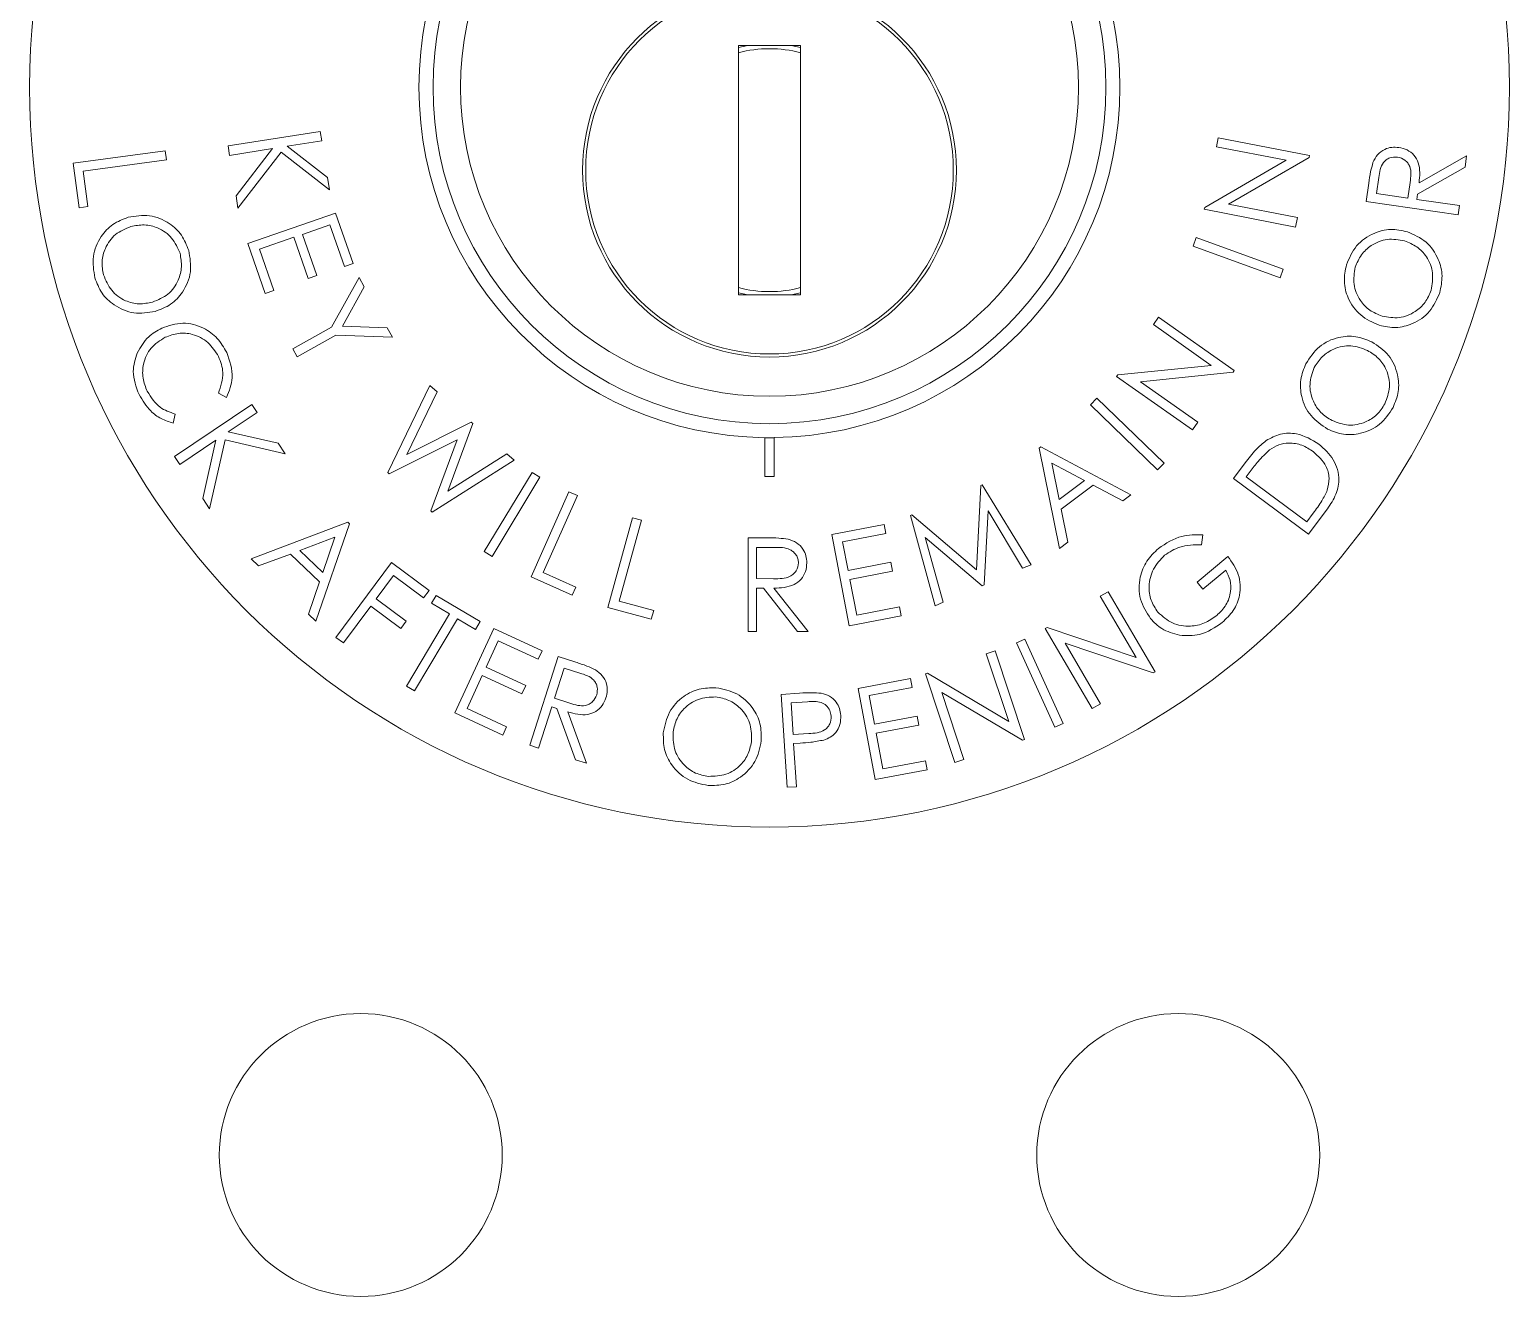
# Paper-space layout 'Layout1' of a CAD drawing. Header units: inches. Extents: x 1.4 to 42.2, y 1.7 to 32.5.
# Drawn here: x 10.681 to 11.275, y 20.672 to 21.18 of the extents above; entities that cross this region are included whole.
import ezdxf

# ---------------------------------------------------------------- set-up
doc = ezdxf.new("R2010")
doc.units = ezdxf.units.IN
doc.header["$MEASUREMENT"] = 0
doc.layers.add('SLD-0', color=179, linetype='Continuous')

psp = doc.layouts.get("Layout1")

# ---------------------------------------------------------------- linework, layer by layer
at = {"layer": 'SLD-0', "color": 179, "linetype": 'Continuous', "lineweight": 15}
for p, q in [((10.99062, 21.17359), (10.96562, 21.17359)), ((10.96562, 21.17359), (10.96562, 21.07359)), ((10.96562, 21.17277), (10.96943, 21.17359)), ((10.98682, 21.17359), (10.99062, 21.17277)), ((10.99062, 21.07359), (10.99062, 21.17359)), ((10.76092, 21.1333), (10.79787, 21.13916)), ((10.79787, 21.13916), (10.79846, 21.13539)), ((10.76151, 21.12953), (10.76092, 21.1333)), ((10.77875, 21.13227), (10.76151, 21.12953)), ((10.76409, 21.11331), (10.77875, 21.13227)), ((10.79846, 21.13539), (10.7846, 21.13319)), ((10.7846, 21.13319), (10.80081, 21.12065)), ((11.15747, 21.13301), (11.15816, 21.13662)), ((11.18549, 21.12756), (11.15747, 21.13301)), ((11.15816, 21.13662), (11.19477, 21.1295)), ((10.69868, 21.12642), (10.73563, 21.13141)), ((10.7011, 21.10851), (10.69868, 21.12642)), ((10.73614, 21.1277), (10.70275, 21.12319)), ((10.73563, 21.13141), (10.73614, 21.1277)), ((10.7822, 21.13078), (10.76486, 21.10841)), ((10.8016, 21.11565), (10.7822, 21.13078)), ((11.15273, 21.10867), (11.18549, 21.12756)), ((11.19461, 21.12868), (11.16225, 21.10993)), ((11.19477, 21.1295), (11.19461, 21.12868)), ((11.23876, 21.1185), (11.25785, 21.12931)), ((11.25785, 21.12931), (11.25719, 21.12474)), ((10.70275, 21.12319), (10.70467, 21.10899)), ((10.80081, 21.12065), (10.8016, 21.11565)), ((11.22258, 21.12068), (11.22164, 21.11418)), ((11.25719, 21.12474), (11.2381, 21.11396)), ((11.21749, 21.111), (11.21855, 21.11836)), ((11.22164, 21.11418), (11.2342, 21.11237)), ((11.2342, 21.11237), (11.23517, 21.11871)), ((11.2381, 21.11396), (11.23779, 21.11185)), ((10.70467, 21.10899), (10.7011, 21.10851)), ((10.76486, 21.10841), (10.76409, 21.11331)), ((11.15258, 21.10788), (11.15273, 21.10867)), ((11.18919, 21.10076), (11.15258, 21.10788)), ((11.16225, 21.10993), (11.18993, 21.10455)), ((11.25444, 21.10567), (11.21749, 21.111)), ((11.23779, 21.11185), (11.25497, 21.10937)), ((11.25497, 21.10937), (11.25444, 21.10567)), ((10.7688, 21.09418), (10.80402, 21.10638)), ((10.80402, 21.10638), (10.81102, 21.08619)), ((11.18993, 21.10455), (11.18919, 21.10076)), ((10.7873, 21.09665), (10.77349, 21.09186)), ((10.79303, 21.08012), (10.7873, 21.09665)), ((10.80177, 21.10166), (10.79075, 21.09784)), ((10.79075, 21.09784), (10.79648, 21.08132)), ((10.80755, 21.08499), (10.80177, 21.10166)), ((11.14812, 21.09307), (11.14938, 21.09655)), ((11.14938, 21.09655), (11.18426, 21.08386)), ((10.77574, 21.07413), (10.7688, 21.09418)), ((10.77349, 21.09186), (10.77921, 21.07534)), ((11.18299, 21.08037), (11.14812, 21.09307)), ((10.81102, 21.08619), (10.80755, 21.08499)), ((10.79648, 21.08132), (10.79303, 21.08012)), ((10.80233, 21.06053), (10.81342, 21.08049)), ((10.81342, 21.08049), (10.81552, 21.07674)), ((11.18426, 21.08386), (11.18299, 21.08037)), ((10.77921, 21.07534), (10.77574, 21.07413)), ((10.81552, 21.07674), (10.80679, 21.06096)), ((10.96943, 21.07359), (10.96562, 21.0744)), ((10.96562, 21.07359), (10.99062, 21.07359)), ((10.99062, 21.0744), (10.98682, 21.07359)), ((10.78682, 21.05187), (10.80233, 21.06053)), ((10.80679, 21.06096), (10.82473, 21.06028)), ((11.13214, 21.06166), (11.13424, 21.06465)), ((11.1554, 21.04525), (11.13214, 21.06166)), ((11.13424, 21.06465), (11.16463, 21.04321)), ((10.80412, 21.05733), (10.78861, 21.04867)), ((10.82682, 21.05653), (10.80412, 21.05733)), ((10.82473, 21.06028), (10.82682, 21.05653)), ((10.78861, 21.04867), (10.78682, 21.05187)), ((11.11788, 21.04145), (11.1554, 21.04525)), ((11.16416, 21.04253), (11.12704, 21.0387)), ((11.16463, 21.04321), (11.16416, 21.04253)), ((10.82495, 21.00222), (10.84189, 21.03719)), ((10.84189, 21.03719), (10.84476, 21.03465)), ((11.11741, 21.04079), (11.11788, 21.04145)), ((11.1478, 21.01935), (11.11741, 21.04079)), ((11.12704, 21.0387), (11.15001, 21.02249)), ((10.76031, 21.03239), (10.75701, 21.03406)), ((10.84476, 21.03465), (10.83255, 21.00944)), ((11.10689, 21.02942), (11.10949, 21.03211)), ((11.10949, 21.03211), (11.13643, 21.006)), ((10.73959, 21.02572), (10.73886, 21.02212)), ((10.73936, 21.00862), (10.77044, 21.02957)), ((10.77258, 21.0264), (10.76092, 21.01854)), ((10.77044, 21.02957), (10.77258, 21.0264)), ((11.13382, 21.00332), (11.10689, 21.02942)), ((10.83255, 21.00944), (10.85847, 21.02248)), ((10.85904, 21.02197), (10.84908, 20.99477)), ((10.85847, 21.02248), (10.85904, 21.02197)), ((11.15001, 21.02249), (11.1478, 21.01935)), ((10.75599, 21.01522), (10.7415, 21.00545)), ((10.7507, 20.9918), (10.75599, 21.01522)), ((10.75976, 21.01532), (10.75348, 20.98767)), ((10.78378, 21.0098), (10.75976, 21.01532)), ((10.76092, 21.01854), (10.78094, 21.014)), ((10.78094, 21.014), (10.78378, 21.0098)), ((10.85274, 21.0154), (10.82549, 21.00175)), ((10.84224, 20.98688), (10.85274, 21.0154)), ((10.97625, 21.01625), (10.97625, 21.00062)), ((10.98, 21.00062), (10.98, 21.01625)), ((10.7415, 21.00545), (10.73936, 21.00862)), ((10.87562, 21.00725), (10.84277, 20.9864)), ((10.84908, 20.99477), (10.87277, 21.00978)), ((10.87277, 21.00978), (10.87562, 21.00725)), ((11.08626, 21.01202), (11.08698, 21.01256)), ((11.09453, 20.97178), (11.08626, 21.01202)), ((11.08698, 21.01256), (11.12313, 20.99327)), ((10.82549, 21.00175), (10.82495, 21.00222)), ((10.86368, 20.97052), (10.88284, 21.00228)), ((10.88284, 21.00228), (10.88602, 21.00037)), ((11.09135, 21.00599), (11.09433, 20.99139)), ((11.10448, 20.99902), (11.09135, 21.00599)), ((11.13643, 21.006), (11.13382, 21.00332)), ((11.16434, 20.99986), (11.16899, 21.00609)), ((11.17098, 21.0027), (11.1694, 21.00057)), ((10.88602, 21.00037), (10.86686, 20.9686)), ((11.06121, 20.96315), (11.06295, 20.9971)), ((11.06295, 20.9971), (11.06351, 20.99734)), ((11.06351, 20.99734), (11.08306, 20.96526)), ((11.09433, 20.99139), (11.10448, 20.99902)), ((11.10794, 20.99713), (11.09515, 20.98753)), ((11.11994, 20.99087), (11.10794, 20.99713)), ((11.19438, 20.97748), (11.16434, 20.99986)), ((11.1694, 21.00057), (11.19368, 20.98247)), ((10.75348, 20.98767), (10.7507, 20.9918)), ((10.88243, 20.96038), (10.89765, 20.99457)), ((10.90109, 20.99303), (10.88733, 20.96214)), ((10.89765, 20.99457), (10.90109, 20.99303)), ((11.12313, 20.99327), (11.11994, 20.99087)), ((10.84277, 20.9864), (10.84224, 20.98688)), ((10.9133, 20.94815), (10.92312, 20.98407)), ((10.92312, 20.98407), (10.92674, 20.98308)), ((11.03474, 20.98501), (11.03529, 20.98524)), ((11.04453, 20.94874), (11.03474, 20.98501)), ((11.03529, 20.98524), (11.06121, 20.96315)), ((11.06587, 20.98683), (11.06426, 20.95719)), ((11.07969, 20.96381), (11.06587, 20.98683)), ((11.09515, 20.98753), (11.09783, 20.97427)), ((11.19368, 20.98247), (11.19628, 20.98594)), ((11.2015, 20.98703), (11.19438, 20.97748)), ((10.77014, 20.96766), (10.80889, 20.9823)), ((10.80954, 20.98167), (10.79609, 20.9426)), ((10.80889, 20.9823), (10.80954, 20.98167)), ((10.92674, 20.98308), (10.91786, 20.95063)), ((11.00308, 20.97732), (11.02407, 20.98136)), ((11.01013, 20.94072), (11.00308, 20.97732)), ((11.02476, 20.97774), (11.00744, 20.97441)), ((11.02407, 20.98136), (11.02476, 20.97774)), ((11.15193, 20.97726), (11.15146, 20.9733)), ((10.80369, 20.97627), (10.78964, 20.97098)), ((10.79885, 20.96208), (10.80369, 20.97627)), ((10.96955, 20.97602), (10.97705, 20.97602)), ((10.96955, 20.93852), (10.96955, 20.97602)), ((10.97291, 20.97218), (10.97291, 20.95968)), ((10.97994, 20.97218), (10.97291, 20.97218)), ((11.00744, 20.97441), (11.00964, 20.96297)), ((11.0634, 20.95683), (11.0406, 20.97621)), ((11.0406, 20.97621), (11.04783, 20.95016)), ((11.09783, 20.97427), (11.09453, 20.97178)), ((10.77315, 20.96476), (10.77014, 20.96766)), ((10.78593, 20.96955), (10.77315, 20.96476)), ((10.79753, 20.95834), (10.78593, 20.96955)), ((10.78964, 20.97098), (10.79885, 20.96208)), ((10.80418, 20.93606), (10.8265, 20.9661)), ((10.8265, 20.9661), (10.84154, 20.95493)), ((10.86686, 20.9686), (10.86368, 20.97052)), ((11.00964, 20.96297), (11.02681, 20.96627)), ((11.02681, 20.96627), (11.02751, 20.96269)), ((11.14972, 20.95824), (11.16207, 20.96856)), ((10.82728, 20.96093), (10.8203, 20.95153)), ((10.83934, 20.95197), (10.82728, 20.96093)), ((10.899, 20.953), (10.88243, 20.96038)), ((10.88733, 20.96214), (10.90046, 20.9563)), ((10.97291, 20.95968), (10.97978, 20.95962)), ((11.02751, 20.96269), (11.01033, 20.95938)), ((11.01033, 20.95938), (11.0131, 20.94502)), ((11.08306, 20.96526), (11.07969, 20.96381)), ((11.16118, 20.96311), (11.15204, 20.95547)), ((10.7932, 20.94539), (10.79753, 20.95834)), ((10.84154, 20.95493), (10.83934, 20.95197)), ((10.90046, 20.9563), (10.899, 20.953)), ((10.97291, 20.95583), (10.97291, 20.93852)), ((10.97565, 20.95583), (10.97291, 20.95583)), ((10.98942, 20.93852), (10.97565, 20.95583)), ((10.97981, 20.95583), (10.99358, 20.93852)), ((11.06426, 20.95719), (11.0634, 20.95683)), ((11.11084, 20.95257), (11.11401, 20.95443)), ((11.11401, 20.95443), (11.13285, 20.92231)), ((11.15204, 20.95547), (11.14972, 20.95824)), ((10.8181, 20.94857), (10.80716, 20.93385)), ((10.83016, 20.93961), (10.8181, 20.94857)), ((10.8203, 20.95153), (10.83236, 20.94257)), ((10.84254, 20.94983), (10.8444, 20.95294)), ((10.84972, 20.94555), (10.84254, 20.94983)), ((10.8444, 20.95294), (10.86201, 20.94244)), ((10.9307, 20.94339), (10.9133, 20.94815)), ((10.91786, 20.95063), (10.93165, 20.94686)), ((11.0131, 20.94502), (11.03027, 20.94833)), ((11.03027, 20.94833), (11.03096, 20.94472)), ((11.04783, 20.95016), (11.04453, 20.94874)), ((11.12526, 20.92799), (11.11084, 20.95257)), ((10.79609, 20.9426), (10.7932, 20.94539)), ((10.83236, 20.94257), (10.83016, 20.93961)), ((10.83243, 20.91655), (10.84972, 20.94555)), ((10.853, 20.94359), (10.8357, 20.9146)), ((10.86016, 20.93932), (10.853, 20.94359)), ((10.86201, 20.94244), (10.86016, 20.93932)), ((10.93165, 20.94686), (10.9307, 20.94339)), ((11.03096, 20.94472), (11.01013, 20.94072)), ((10.80716, 20.93385), (10.80418, 20.93606)), ((10.85185, 20.90576), (10.86748, 20.9396)), ((10.86748, 20.9396), (10.88687, 20.93065)), ((10.97291, 20.93852), (10.96955, 20.93852)), ((10.99358, 20.93852), (10.98942, 20.93852)), ((11.08879, 20.93963), (11.08949, 20.94004)), ((11.10764, 20.90751), (11.08879, 20.93963)), ((11.08949, 20.94004), (11.12526, 20.92799)), ((10.86932, 20.93471), (10.86443, 20.92413)), ((10.88533, 20.92731), (10.86932, 20.93471)), ((10.88687, 20.93065), (10.88533, 20.92731)), ((11.06511, 20.92955), (11.06862, 20.9307)), ((11.06862, 20.9307), (11.08038, 20.89513)), ((11.07725, 20.93387), (11.08063, 20.9354)), ((11.0926, 20.90003), (11.07725, 20.93387)), ((11.08063, 20.9354), (11.09598, 20.90156)), ((11.13213, 20.92189), (11.09671, 20.93374)), ((11.09671, 20.93374), (11.11096, 20.90946)), ((10.86443, 20.92413), (10.88031, 20.91679)), ((10.88194, 20.89282), (10.89328, 20.92839)), ((10.89572, 20.92377), (10.89187, 20.91168)), ((10.89328, 20.92839), (10.90037, 20.92613)), ((10.90199, 20.92177), (10.89572, 20.92377)), ((11.07412, 20.90231), (11.06511, 20.92955)), ((10.8629, 20.92082), (10.85677, 20.90754)), ((10.87878, 20.91348), (10.8629, 20.92082)), ((11.01372, 20.91564), (11.0347, 20.91957)), ((11.0347, 20.91957), (11.03539, 20.91595)), ((11.04069, 20.92147), (11.04146, 20.92173)), ((11.05245, 20.8859), (11.04069, 20.92147)), ((11.04146, 20.92173), (11.07412, 20.90231)), ((11.13285, 20.92231), (11.13213, 20.92189)), ((10.8357, 20.9146), (10.83243, 20.91655)), ((10.88031, 20.91679), (10.87878, 20.91348)), ((10.98279, 20.91322), (10.99022, 20.9137)), ((10.9852, 20.87592), (10.98279, 20.91322)), ((11.02058, 20.87903), (11.01372, 20.91564)), ((11.03539, 20.91595), (11.01807, 20.91271)), ((11.01807, 20.91271), (11.02021, 20.90127)), ((11.07959, 20.89487), (11.04724, 20.914)), ((11.04724, 20.914), (11.05613, 20.88712)), ((10.85677, 20.90754), (10.87265, 20.9002)), ((10.89077, 20.90823), (10.88549, 20.89168)), ((10.89279, 20.90758), (10.89077, 20.90823)), ((10.89187, 20.91168), (10.89797, 20.90968)), ((10.90029, 20.88697), (10.89279, 20.90758)), ((10.89717, 20.90618), (10.90469, 20.88556)), ((10.99334, 20.91026), (10.98675, 20.90983)), ((10.98675, 20.90983), (10.98757, 20.89715)), ((11.11096, 20.90946), (11.10764, 20.90751)), ((10.87111, 20.89687), (10.85185, 20.90576)), ((10.87265, 20.9002), (10.87111, 20.89687)), ((11.02021, 20.90127), (11.03738, 20.90448)), ((11.03805, 20.9009), (11.02088, 20.89768)), ((11.03738, 20.90448), (11.03805, 20.9009)), ((11.09598, 20.90156), (11.0926, 20.90003)), ((10.98757, 20.89715), (10.99389, 20.89748)), ((11.02088, 20.89768), (11.02356, 20.88332)), ((11.08038, 20.89513), (11.07959, 20.89487)), ((10.88549, 20.89168), (10.88194, 20.89282)), ((10.99047, 20.89368), (10.98781, 20.8935)), ((10.98781, 20.8935), (10.98893, 20.87616)), ((10.90469, 20.88556), (10.90029, 20.88697)), ((11.04141, 20.88293), (11.02058, 20.87903)), ((11.02356, 20.88332), (11.04074, 20.88654)), ((11.04074, 20.88654), (11.04141, 20.88293)), ((11.05613, 20.88712), (11.05245, 20.8859)), ((10.98893, 20.87616), (10.9852, 20.87592))]:
    psp.add_line(p, q, dxfattribs=at)
for centre, radius in [((10.97812, 21.15686), 0.29688), ((10.97812, 21.15686), 0.135), ((10.97812, 21.15686), 0.124), ((10.97812, 21.12359), 0.075), ((10.97812, 21.12359), 0.07375), ((10.81412, 20.72836), 0.05675), ((11.14212, 20.72836), 0.05675)]:
    psp.add_circle(centre, radius, dxfattribs=at)
for centre, radius, start, end in [((10.97812, 21.15686), 0.14063, 90.76397, 269.23603), ((10.97812, 21.15686), 0.14062, 270.76397, 89.23603), ((10.97812, 21.12359), 0.04875, 75.14283, 104.85717), ((10.97812, 21.12359), 0.04875, 255.14283, 284.85717), ((10.97812, 21.15686), 0.14063, 269.23603, 270.76397), ((10.97812, 21.15686), 0.15625, 269.31243, 270.68757)]:
    psp.add_arc(centre, radius, start, end, dxfattribs=at)
for points, knots in [([(11.22025, 21.12662), (11.2208, 21.12772), (11.2219, 21.12992), (11.22472, 21.132), (11.22777, 21.13293), (11.22969, 21.13278), (11.23065, 21.1327)], [0, 0, 0, 0, 0.279824, 0.559484, 0.779582, 1, 1, 1, 1]), ([(11.23065, 21.1327), (11.23178, 21.13244), (11.23405, 21.13193), (11.23687, 21.12974), (11.23941, 21.12525), (11.23902, 21.12128), (11.23876, 21.1185)], [0, 0, 0, 0, 0.187248, 0.374143, 0.561081, 1, 1, 1, 1]), ([(11.21855, 21.11836), (11.21877, 21.11992), (11.21916, 21.12272), (11.21992, 21.12543), (11.22025, 21.12662)], [0, 0, 0, 0, 0.560214, 1, 1, 1, 1]), ([(11.23009, 21.12885), (11.22903, 21.12885), (11.22742, 21.12885), (11.22555, 21.12782), (11.22325, 21.12559), (11.22288, 21.12286), (11.22258, 21.12068)], [0, 0, 0, 0, 0.249413, 0.37522, 0.500952, 1, 1, 1, 1]), ([(11.23517, 21.11871), (11.23547, 21.12093), (11.23585, 21.1237), (11.23427, 21.12656), (11.23272, 21.1281), (11.23114, 21.12855), (11.23009, 21.12885)], [0, 0, 0, 0, 0.499007, 0.62476, 0.750529, 1, 1, 1, 1]), ([(10.70745, 21.08043), (10.70697, 21.0833), (10.70601, 21.08904), (10.70932, 21.09667), (10.71438, 21.10225), (10.71865, 21.10388), (10.72078, 21.10469)], [0, 0, 0, 0, 0.2796804, 0.559342, 0.7796332, 1, 1, 1, 1]), ([(10.72078, 21.10469), (10.72364, 21.10514), (10.72937, 21.10604), (10.73708, 21.1029), (10.74258, 21.09774), (10.74425, 21.09351), (10.74509, 21.09139)], [0, 0, 0, 0, 0.27969, 0.55928, 0.779666, 1, 1, 1, 1]), ([(10.72184, 21.10096), (10.71967, 21.10007), (10.71533, 21.0983), (10.71153, 21.09278), (10.70989, 21.08695), (10.71057, 21.08334), (10.71091, 21.08154)], [0, 0, 0, 0, 0.279624, 0.559327, 0.779633, 1, 1, 1, 1]), ([(10.74162, 21.09023), (10.74067, 21.09238), (10.73877, 21.0967), (10.73322, 21.10055), (10.72728, 21.10201), (10.72365, 21.10131), (10.72184, 21.10096)], [0, 0, 0, 0, 0.279401, 0.559087, 0.779488, 1, 1, 1, 1]), ([(11.20961, 21.0856), (11.21075, 21.0883), (11.21304, 21.0937), (11.21998, 21.09841), (11.22733, 21.10032), (11.23182, 21.09934), (11.23407, 21.09885)], [0, 0, 0, 0, 0.279774, 0.559349, 0.779558, 1, 1, 1, 1]), ([(11.23294, 21.09518), (11.23063, 21.09561), (11.22601, 21.09647), (11.21978, 21.09389), (11.2153, 21.08979), (11.21386, 21.0864), (11.21314, 21.08471)], [0, 0, 0, 0, 0.279678, 0.559113, 0.779644, 1, 1, 1, 1]), ([(11.23407, 21.09885), (11.23673, 21.0977), (11.24206, 21.09538), (11.24662, 21.08843), (11.24848, 21.08115), (11.24753, 21.0767), (11.24705, 21.07448)], [0, 0, 0, 0, 0.279604, 0.559338, 0.779595, 1, 1, 1, 1]), ([(10.7306, 21.07063), (10.73279, 21.07152), (10.73716, 21.07331), (10.74101, 21.07887), (10.74257, 21.08477), (10.74193, 21.08841), (10.74162, 21.09023)], [0, 0, 0, 0, 0.27969, 0.559135, 0.779675, 1, 1, 1, 1]), ([(10.74509, 21.09139), (10.74559, 21.0885), (10.74659, 21.0827), (10.7433, 21.07495), (10.73813, 21.06935), (10.73381, 21.06773), (10.73166, 21.06692)], [0, 0, 0, 0, 0.2797752, 0.5593644, 0.7795785, 1, 1, 1, 1]), ([(11.24355, 21.07541), (11.24397, 21.07773), (11.24479, 21.08237), (11.24228, 21.08866), (11.23808, 21.09312), (11.23465, 21.09449), (11.23294, 21.09518)], [0, 0, 0, 0, 0.279627, 0.559141, 0.779497, 1, 1, 1, 1]), ([(11.22279, 21.06135), (11.22015, 21.06252), (11.21486, 21.06486), (11.21011, 21.07165), (11.20826, 21.07893), (11.20916, 21.08338), (11.20961, 21.0856)], [0, 0, 0, 0, 0.2796828, 0.5592612, 0.7796498, 1, 1, 1, 1]), ([(11.21314, 21.08471), (11.21277, 21.08239), (11.21203, 21.07776), (11.21461, 21.07153), (11.2188, 21.06711), (11.22222, 21.06574), (11.22393, 21.06505)], [0, 0, 0, 0, 0.279461, 0.55913, 0.779494, 1, 1, 1, 1]), ([(10.73166, 21.06692), (10.72878, 21.06645), (10.72303, 21.06551), (10.7154, 21.06888), (10.70987, 21.07402), (10.70826, 21.07829), (10.70745, 21.08043)], [0, 0, 0, 0, 0.279622, 0.559306, 0.779559, 1, 1, 1, 1]), ([(10.71091, 21.08154), (10.71182, 21.07936), (10.71365, 21.075), (10.71918, 21.07105), (10.72514, 21.06958), (10.72878, 21.07028), (10.7306, 21.07063)], [0, 0, 0, 0, 0.279644, 0.559116, 0.779469, 1, 1, 1, 1]), ([(11.24705, 21.07448), (11.2459, 21.07181), (11.24361, 21.06648), (11.23672, 21.06188), (11.22946, 21.05993), (11.22501, 21.06088), (11.22279, 21.06135)], [0, 0, 0, 0, 0.2796681, 0.5593504, 0.779606, 1, 1, 1, 1]), ([(11.22393, 21.06505), (11.22622, 21.06462), (11.23081, 21.06376), (11.23697, 21.06633), (11.2415, 21.07032), (11.24287, 21.07371), (11.24355, 21.07541)], [0, 0, 0, 0, 0.279633, 0.559325, 0.77961, 1, 1, 1, 1]), ([(10.73428, 21.06018), (10.73705, 21.06114), (10.7426, 21.06305), (10.75073, 21.0608), (10.75691, 21.05641), (10.75919, 21.05243), (10.76034, 21.05044)], [0, 0, 0, 0, 0.2794905, 0.5590849, 0.7793767, 1, 1, 1, 1]), ([(10.72439, 21.05021), (10.72575, 21.05257), (10.72818, 21.05679), (10.73241, 21.05914), (10.73428, 21.06018)], [0, 0, 0, 0, 0.559032, 1, 1, 1, 1]), ([(10.73567, 21.05652), (10.73363, 21.05524), (10.72953, 21.05268), (10.72671, 21.04634), (10.72638, 21.04011), (10.72776, 21.0366), (10.72845, 21.03484)], [0, 0, 0, 0, 0.279588, 0.559107, 0.779391, 1, 1, 1, 1]), ([(10.75706, 21.04882), (10.75578, 21.05083), (10.75322, 21.05485), (10.74712, 21.05795), (10.74093, 21.0585), (10.73743, 21.05718), (10.73567, 21.05652)], [0, 0, 0, 0, 0.279719, 0.559318, 0.779551, 1, 1, 1, 1]), ([(11.19335, 21.04594), (11.19496, 21.0484), (11.19817, 21.05331), (11.20585, 21.05674), (11.21344, 21.05729), (11.2177, 21.05554), (11.21983, 21.05467)], [0, 0, 0, 0, 0.279775, 0.559349, 0.779573, 1, 1, 1, 1]), ([(11.21983, 21.05467), (11.22225, 21.05305), (11.22709, 21.04982), (11.23035, 21.04216), (11.23091, 21.03464), (11.22918, 21.03043), (11.22831, 21.02832)], [0, 0, 0, 0, 0.2796032, 0.5592946, 0.7795662, 1, 1, 1, 1]), ([(10.72518, 21.03354), (10.72401, 21.03663), (10.72191, 21.04215), (10.72363, 21.04775), (10.72439, 21.05021)], [0, 0, 0, 0, 0.559812, 1, 1, 1, 1]), ([(10.75701, 21.03406), (10.75797, 21.03683), (10.75969, 21.04179), (10.75787, 21.04666), (10.75706, 21.04882)], [0, 0, 0, 0, 0.558591, 1, 1, 1, 1]), ([(10.76034, 21.05044), (10.76153, 21.04704), (10.76366, 21.04095), (10.76133, 21.03501), (10.76031, 21.03239)], [0, 0, 0, 0, 0.559515, 1, 1, 1, 1]), ([(11.21807, 21.05124), (11.21587, 21.05208), (11.21146, 21.05375), (11.20485, 21.05231), (11.1997, 21.04906), (11.19768, 21.04597), (11.19668, 21.04443)], [0, 0, 0, 0, 0.279707, 0.559152, 0.779651, 1, 1, 1, 1]), ([(11.22503, 21.02986), (11.22584, 21.03207), (11.22748, 21.0365), (11.22612, 21.04315), (11.22277, 21.04828), (11.21964, 21.05026), (11.21807, 21.05124)], [0, 0, 0, 0, 0.279665, 0.5591541, 0.7795195, 1, 1, 1, 1]), ([(11.20205, 21.01968), (11.19965, 21.0213), (11.19485, 21.02455), (11.19136, 21.03208), (11.19085, 21.0396), (11.19252, 21.04383), (11.19335, 21.04594)], [0, 0, 0, 0, 0.279706, 0.559307, 0.779676, 1, 1, 1, 1]), ([(11.19668, 21.04443), (11.1959, 21.04221), (11.19435, 21.03777), (11.19579, 21.03118), (11.19913, 21.02606), (11.20226, 21.0241), (11.20382, 21.02313)], [0, 0, 0, 0, 0.279422, 0.559072, 0.779462, 1, 1, 1, 1]), ([(10.73886, 21.02212), (10.73721, 21.02263), (10.73391, 21.02365), (10.72885, 21.02737), (10.72657, 21.0312), (10.72518, 21.03354)], [0, 0, 0, 0, 0.280266, 0.560619, 1, 1, 1, 1]), ([(10.72845, 21.03484), (10.72998, 21.03244), (10.73273, 21.02815), (10.73749, 21.02646), (10.73959, 21.02572)], [0, 0, 0, 0, 0.558715, 1, 1, 1, 1]), ([(11.22831, 21.02832), (11.22671, 21.02589), (11.2235, 21.02104), (11.21588, 21.01773), (11.20838, 21.01711), (11.20416, 21.01882), (11.20205, 21.01968)], [0, 0, 0, 0, 0.2796991, 0.559378, 0.7796269, 1, 1, 1, 1]), ([(11.20382, 21.02313), (11.20601, 21.0223), (11.21038, 21.02064), (11.21691, 21.02207), (11.22209, 21.02521), (11.22405, 21.02831), (11.22503, 21.02986)], [0, 0, 0, 0, 0.279616, 0.559321, 0.779612, 1, 1, 1, 1]), ([(11.16899, 21.00609), (11.17037, 21.00794), (11.17283, 21.01124), (11.17597, 21.0139), (11.17735, 21.01507)], [0, 0, 0, 0, 0.560436, 1, 1, 1, 1]), ([(11.17735, 21.01507), (11.17924, 21.01608), (11.18301, 21.0181), (11.19092, 21.01819), (11.19569, 21.01539), (11.1986, 21.01369)], [0, 0, 0, 0, 0.280457, 0.560928, 1, 1, 1, 1]), ([(11.19637, 21.01062), (11.19487, 21.01159), (11.19188, 21.01351), (11.1869, 21.01433), (11.18233, 21.01357), (11.17996, 21.01209), (11.17877, 21.01134)], [0, 0, 0, 0, 0.2802336, 0.5598373, 0.7798314, 1, 1, 1, 1]), ([(11.1986, 21.01369), (11.20071, 21.01175), (11.20493, 21.00788), (11.20725, 20.99981), (11.20536, 20.99254), (11.20279, 20.98887), (11.2015, 20.98703)], [0, 0, 0, 0, 0.279969, 0.559016, 0.778797, 1, 1, 1, 1]), ([(11.17877, 21.01134), (11.17718, 21.00985), (11.17434, 21.00719), (11.17201, 21.00407), (11.17098, 21.0027)], [0, 0, 0, 0, 0.559515, 1, 1, 1, 1]), ([(11.20194, 20.99515), (11.20231, 20.99677), (11.20303, 21), (11.20143, 21.00593), (11.19829, 21.00884), (11.19637, 21.01062)], [0, 0, 0, 0, 0.280475, 0.560911, 1, 1, 1, 1]), ([(11.19628, 20.98594), (11.19749, 20.98757), (11.19966, 20.99047), (11.20125, 20.99372), (11.20194, 20.99515)], [0, 0, 0, 0, 0.5604067, 1, 1, 1, 1]), ([(11.13418, 20.97182), (11.13721, 20.9738), (11.14264, 20.97735), (11.14909, 20.97729), (11.15193, 20.97726)], [0, 0, 0, 0, 0.558736, 1, 1, 1, 1]), ([(10.97705, 20.97602), (10.97864, 20.97603), (10.98149, 20.97604), (10.98431, 20.97567), (10.98555, 20.97551)], [0, 0, 0, 0, 0.56024, 1, 1, 1, 1]), ([(10.98974, 20.966), (10.9897, 20.96655), (10.98962, 20.96765), (10.98887, 20.96915), (10.98782, 20.97042), (10.98503, 20.97225), (10.9822, 20.97221), (10.97994, 20.97218)], [0, 0, 0, 0, 0.125307, 0.250617, 0.375954, 0.501281, 1, 1, 1, 1]), ([(10.98555, 20.97551), (10.98672, 20.97512), (10.98908, 20.97434), (10.99155, 20.97181), (10.99292, 20.9689), (10.99304, 20.96696), (10.9931, 20.96599)], [0, 0, 0, 0, 0.279797, 0.5595, 0.779626, 1, 1, 1, 1]), ([(11.13102, 20.94362), (11.12942, 20.94614), (11.12623, 20.95118), (11.12627, 20.95976), (11.12917, 20.96692), (11.13251, 20.97018), (11.13418, 20.97182)], [0, 0, 0, 0, 0.2794798, 0.5589096, 0.7793198, 1, 1, 1, 1]), ([(11.15146, 20.9733), (11.14846, 20.97327), (11.1431, 20.97322), (11.13862, 20.97033), (11.13665, 20.96906)], [0, 0, 0, 0, 0.55983, 1, 1, 1, 1]), ([(10.97978, 20.95962), (10.98208, 20.95963), (10.98496, 20.95964), (10.98781, 20.96147), (10.9893, 20.96319), (10.98956, 20.96488), (10.98974, 20.966)], [0, 0, 0, 0, 0.499827, 0.625498, 0.751208, 1, 1, 1, 1]), ([(10.9931, 20.96599), (10.99301, 20.96481), (10.99281, 20.96244), (10.99095, 20.95929), (10.98673, 20.95614), (10.98266, 20.95596), (10.97981, 20.95583)], [0, 0, 0, 0, 0.18712, 0.373979, 0.560911, 1, 1, 1, 1]), ([(11.13665, 20.96906), (11.13501, 20.96731), (11.13174, 20.9638), (11.13006, 20.95714), (11.13085, 20.95092), (11.13293, 20.94777), (11.13398, 20.9462)], [0, 0, 0, 0, 0.27982, 0.559575, 0.779879, 1, 1, 1, 1]), ([(11.16207, 20.96856), (11.1637, 20.96625), (11.16694, 20.96162), (11.16736, 20.95346), (11.16457, 20.94665), (11.16137, 20.9436), (11.15976, 20.94207)], [0, 0, 0, 0, 0.280226, 0.559157, 0.779258, 1, 1, 1, 1]), ([(11.15756, 20.94486), (11.15893, 20.94621), (11.16166, 20.9489), (11.16334, 20.95409), (11.16323, 20.95908), (11.16186, 20.96177), (11.16118, 20.96311)], [0, 0, 0, 0, 0.28014, 0.55973, 0.779814, 1, 1, 1, 1]), ([(11.14265, 20.93696), (11.14014, 20.93764), (11.13565, 20.93884), (11.13243, 20.94216), (11.13102, 20.94362)], [0, 0, 0, 0, 0.559306, 1, 1, 1, 1]), ([(11.13398, 20.9462), (11.13582, 20.94455), (11.13951, 20.94124), (11.14655, 20.94021), (11.15281, 20.94152), (11.15598, 20.94375), (11.15756, 20.94486)], [0, 0, 0, 0, 0.279286, 0.558796, 0.779346, 1, 1, 1, 1]), ([(11.15976, 20.94207), (11.15686, 20.94005), (11.15167, 20.93643), (11.14541, 20.9368), (11.14265, 20.93696)], [0, 0, 0, 0, 0.559692, 1, 1, 1, 1]), ([(10.90037, 20.92613), (10.90187, 20.92565), (10.90457, 20.92481), (10.90712, 20.92361), (10.90825, 20.92308)], [0, 0, 0, 0, 0.5602548, 1, 1, 1, 1]), ([(10.90882, 20.91301), (10.909, 20.91407), (10.90926, 20.91565), (10.90854, 20.91767), (10.90673, 20.92031), (10.90409, 20.92112), (10.90199, 20.92177)], [0, 0, 0, 0, 0.249423, 0.375252, 0.500966, 1, 1, 1, 1]), ([(10.90825, 20.92308), (10.90924, 20.92236), (10.91122, 20.92092), (10.9128, 20.91779), (10.91321, 20.91464), (10.91274, 20.91277), (10.91251, 20.91184)], [0, 0, 0, 0, 0.2798682, 0.5595111, 0.7795968, 1, 1, 1, 1]), ([(10.89797, 20.90968), (10.90011, 20.90901), (10.90278, 20.90818), (10.90586, 20.90928), (10.90764, 20.91055), (10.90835, 20.91203), (10.90882, 20.91301)], [0, 0, 0, 0, 0.498959, 0.624741, 0.750494, 1, 1, 1, 1]), ([(10.93552, 20.89781), (10.93612, 20.90066), (10.93732, 20.90636), (10.94301, 20.91246), (10.9498, 20.9158), (10.95437, 20.91585), (10.95665, 20.91587)], [0, 0, 0, 0, 0.279703, 0.559271, 0.779666, 1, 1, 1, 1]), ([(10.95651, 20.91221), (10.95415, 20.91209), (10.94944, 20.91184), (10.94384, 20.90801), (10.94036, 20.90295), (10.93972, 20.8993), (10.93941, 20.89748)], [0, 0, 0, 0, 0.279428, 0.559058, 0.77945, 1, 1, 1, 1]), ([(10.97096, 20.8949), (10.9709, 20.89727), (10.97078, 20.902), (10.96694, 20.90759), (10.96197, 20.91115), (10.95833, 20.91186), (10.95651, 20.91221)], [0, 0, 0, 0, 0.279654, 0.559107, 0.779655, 1, 1, 1, 1]), ([(10.95665, 20.91587), (10.95954, 20.91531), (10.96534, 20.91419), (10.97142, 20.90834), (10.97484, 20.90149), (10.97482, 20.89687), (10.97481, 20.89456)], [0, 0, 0, 0, 0.279758, 0.559366, 0.779578, 1, 1, 1, 1]), ([(10.99022, 20.9137), (10.99184, 20.91381), (10.99472, 20.91401), (10.99761, 20.91379), (10.99887, 20.91369)], [0, 0, 0, 0, 0.560259, 1, 1, 1, 1]), ([(10.99887, 20.91369), (11.00004, 20.91336), (11.00237, 20.91271), (11.00492, 20.91038), (11.00638, 20.9076), (11.00661, 20.90572), (11.00673, 20.90478)], [0, 0, 0, 0, 0.279791, 0.559454, 0.779531, 1, 1, 1, 1]), ([(10.91251, 20.91184), (10.91207, 20.91076), (10.91119, 20.90861), (10.90857, 20.9062), (10.90372, 20.90442), (10.89987, 20.90546), (10.89717, 20.90618)], [0, 0, 0, 0, 0.1872016, 0.3741354, 0.5610518, 1, 1, 1, 1]), ([(11.00287, 20.90453), (11.00273, 20.90531), (11.00246, 20.90688), (11.00101, 20.90884), (10.99797, 20.91062), (10.99525, 20.91041), (10.99334, 20.91026)], [0, 0, 0, 0, 0.186663, 0.373473, 0.559854, 1, 1, 1, 1]), ([(10.99389, 20.89748), (10.99614, 20.89762), (10.99896, 20.89781), (11.00145, 20.89995), (11.00267, 20.90179), (11.00279, 20.90343), (11.00287, 20.90453)], [0, 0, 0, 0, 0.499116, 0.62484, 0.750586, 1, 1, 1, 1]), ([(11.00673, 20.90478), (11.00672, 20.90355), (11.0067, 20.90109), (11.00502, 20.898), (11.00261, 20.89592), (11.00081, 20.89524), (10.99991, 20.8949)], [0, 0, 0, 0, 0.280092, 0.559341, 0.779508, 1, 1, 1, 1]), ([(10.95353, 20.87668), (10.95067, 20.87725), (10.94494, 20.87839), (10.93895, 20.88421), (10.93553, 20.89095), (10.93553, 20.89553), (10.93552, 20.89781)], [0, 0, 0, 0, 0.279678, 0.559343, 0.779626, 1, 1, 1, 1]), ([(10.93941, 20.89748), (10.93946, 20.89513), (10.93958, 20.89043), (10.94341, 20.88491), (10.94828, 20.88127), (10.95191, 20.88063), (10.95372, 20.88031)], [0, 0, 0, 0, 0.27966, 0.55931, 0.779612, 1, 1, 1, 1]), ([(10.97481, 20.89456), (10.97423, 20.8917), (10.97306, 20.88597), (10.96718, 20.88002), (10.9604, 20.87666), (10.95582, 20.87667), (10.95353, 20.87668)], [0, 0, 0, 0, 0.2796, 0.559332, 0.779589, 1, 1, 1, 1]), ([(10.95372, 20.88031), (10.95609, 20.88039), (10.96083, 20.88056), (10.9665, 20.88434), (10.96999, 20.88941), (10.97064, 20.89307), (10.97096, 20.8949)], [0, 0, 0, 0, 0.279666, 0.559162, 0.779522, 1, 1, 1, 1]), ([(10.99991, 20.8949), (10.99816, 20.89456), (10.99504, 20.89396), (10.99187, 20.89376), (10.99047, 20.89368)], [0, 0, 0, 0, 0.559686, 1, 1, 1, 1])]:
    psp.add_open_spline(points, degree=3, knots=knots, dxfattribs=at)

doc.saveas('drawing.dxf')
